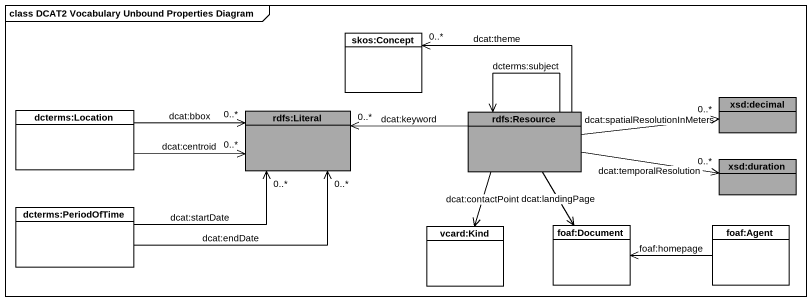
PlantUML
@startuml
mainframe class DCAT2 Vocabulary Unbound Properties Diagram
hide circle
hide empty members
class "skos:Concept" as skos_Concept #FFFFFF
class "xsd:decimal" as xsd_decimal #A9A9A9
class "dcterms:Location" as dcterms_Location #FFFFFF
class "rdfs:Literal" as rdfs_Literal #A9A9A9
class "rdfs:Resource" as rdfs_Resource #A9A9A9
class "xsd:duration" as xsd_duration #A9A9A9
class "dcterms:PeriodOfTime" as dcterms_PeriodOfTime #FFFFFF
class "vcard:Kind" as vcard_Kind #FFFFFF
class "foaf:Document" as foaf_Document #FFFFFF
class "foaf:Agent" as foaf_Agent #FFFFFF
dcterms_Location -right-> "0..*" rdfs_Literal : dcat:bbox
dcterms_Location -right-> "0..*" rdfs_Literal : dcat:centroid
rdfs_Resource -left-> "0..*" skos_Concept : dcat:theme
rdfs_Resource -right-> "0..*" xsd_decimal : dcat:spatialResolutionInMeters
rdfs_Resource -left-> "0..*" rdfs_Literal : dcat:keyword
rdfs_Resource --> rdfs_Resource : dcterms:subject
rdfs_Resource -right-> "0..*" xsd_duration : dcat:temporalResolution
rdfs_Resource --> vcard_Kind : dcat:contactPoint
rdfs_Resource --> foaf_Document : dcat:landingPage
dcterms_PeriodOfTime -right-> "0..*" rdfs_Literal : dcat:startDate
dcterms_PeriodOfTime -right-> "0..*" rdfs_Literal : dcat:endDate
foaf_Agent -left-> foaf_Document : foaf:homepage
@enduml
